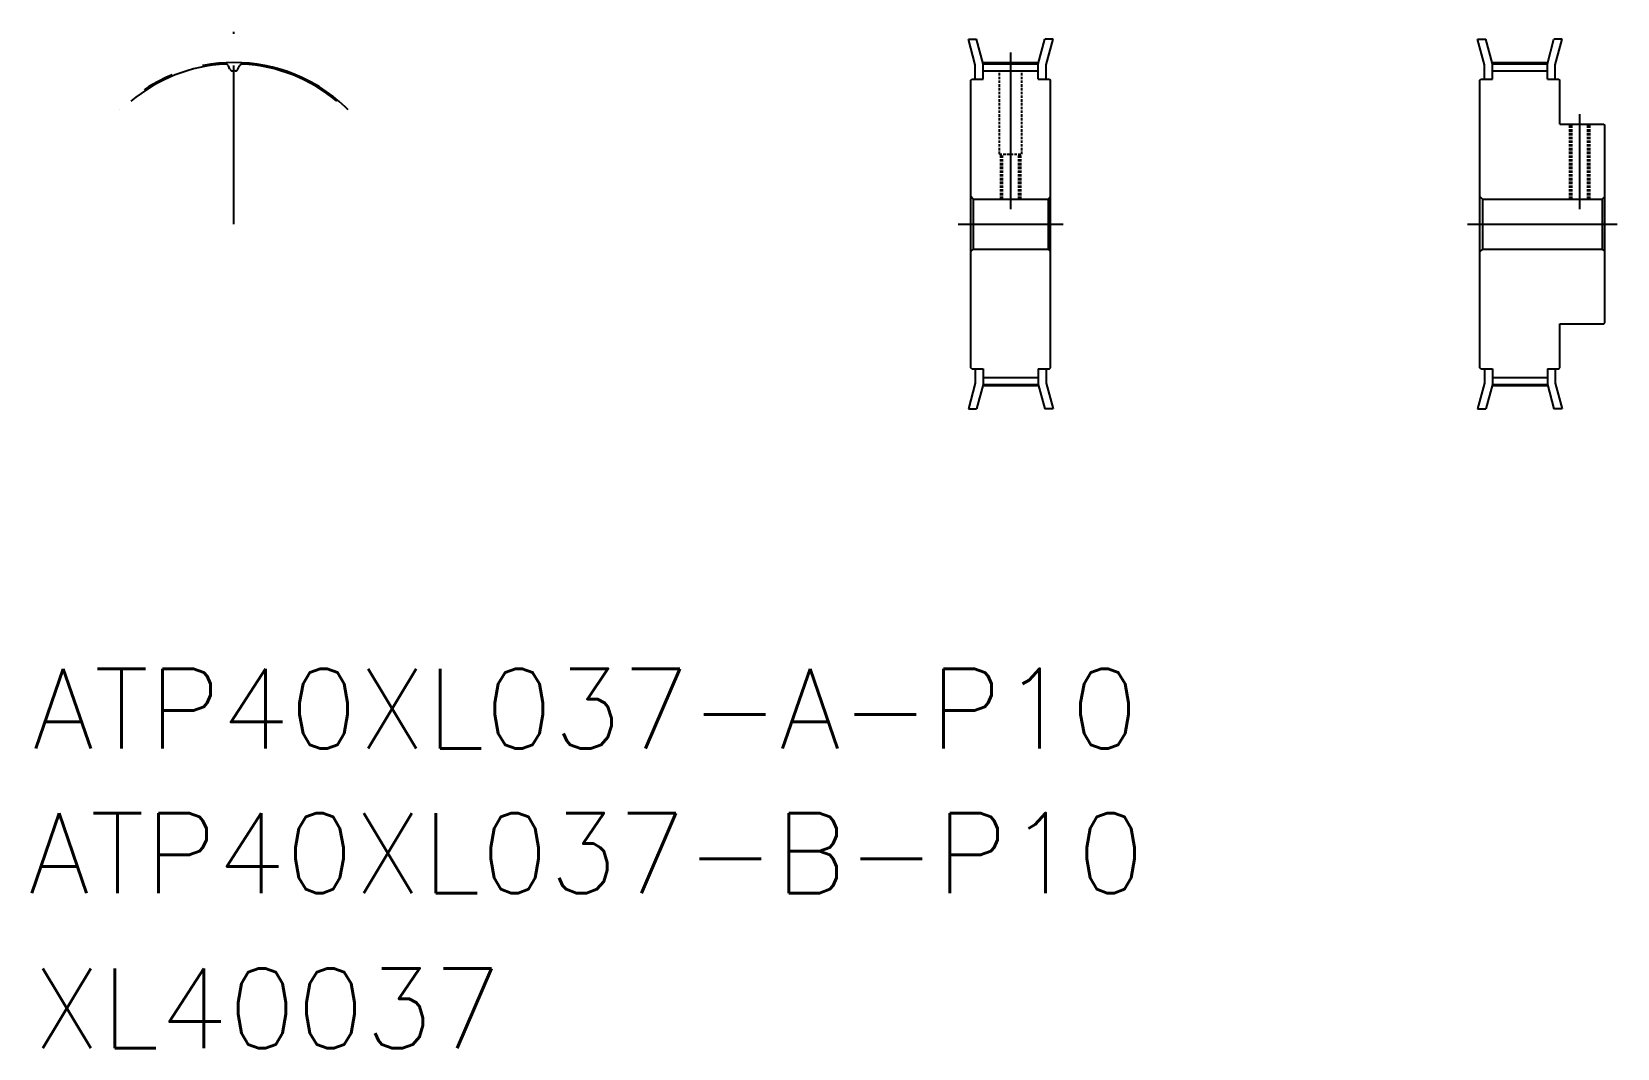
# Model space of a CAD drawing. Extents: x -89 to 229, y -16 to 187.
import ezdxf

# ---------------------------------------------------------------- set-up
doc = ezdxf.new("R2010")
doc.units = 0
doc.linetypes.add('CENTER', pattern=[50.8, 31.75, -6.35, 6.35, -6.35])
doc.linetypes.add('DASHED', pattern=[0.75, 0.5, -0.25])
doc.layers.get('0').update_dxf_attribs({"linetype": 'CONTINUOUS'})
doc.layers.add('CENTER', color=1, linetype='CENTER')
doc.styles.get("Standard").update_dxf_attribs({"font": 'txt', "bigfont": 'BIGFONT'})

msp = doc.modelspace()

# ---------------------------------------------------------------- linework, layer by layer
at = {"color": 7, "linetype": 'CONTINUOUS'}
for p, q in [((98.84, 185.7), (100.5, 185.7)), ((100.22, 180.57), (98.84, 185.7)), ((101.82, 180.78), (100.5, 185.7)), ((112.82, 180.78), (114.13, 185.7)), ((115.79, 185.7), (114.13, 185.7)), ((114.42, 180.57), (115.79, 185.7)), ((200.78, 185.7), (202.44, 185.7)), ((202.15, 180.57), (200.78, 185.7)), ((203.75, 180.78), (202.44, 185.7)), ((214.75, 180.78), (216.07, 185.7)), ((217.73, 185.7), (216.07, 185.7)), ((216.35, 180.57), (217.73, 185.7)), ((-48.98, 179.73), (-49.29, 180.38)), ((-47.38, 179.73), (-47.07, 180.38)), ((100.22, 177.7), (100.22, 180.57)), ((101.82, 180.78), (112.82, 180.78)), ((101.82, 177.7), (101.82, 180.78)), ((101.82, 179.38), (112.82, 179.38)), ((112.82, 177.7), (112.82, 180.78)), ((114.42, 177.7), (114.42, 180.57)), ((202.15, 177.7), (202.15, 180.57)), ((203.75, 180.78), (214.75, 180.78)), ((203.75, 177.7), (203.75, 180.78)), ((203.75, 179.38), (214.75, 179.38)), ((214.75, 177.7), (214.75, 180.78)), ((216.35, 177.7), (216.35, 180.57)), ((99.32, 177.5), (99.52, 177.7)), ((99.32, 119.9), (99.32, 177.5)), ((99.52, 177.7), (101.82, 177.7)), ((112.82, 177.7), (115.12, 177.7)), ((115.12, 177.7), (115.32, 177.5)), ((115.32, 119.9), (115.32, 177.5)), ((201.25, 177.5), (201.45, 177.7)), ((201.25, 119.9), (201.25, 177.5)), ((201.45, 177.7), (203.75, 177.7)), ((214.75, 177.7), (217.05, 177.7)), ((217.05, 177.7), (217.25, 177.5)), ((217.25, 168.7), (217.25, 177.5)), ((217.25, 168.7), (226.05, 168.7)), ((226.05, 168.7), (226.25, 168.5)), ((226.25, 128.9), (226.25, 168.5)), ((99.82, 153.7), (99.32, 154.2)), ((99.82, 153.7), (99.82, 143.7)), ((99.82, 153.7), (114.82, 153.7)), ((114.82, 153.7), (115.32, 154.2)), ((114.82, 153.7), (114.82, 143.7)), ((201.75, 153.7), (201.25, 154.2)), ((201.75, 153.7), (201.75, 143.7)), ((201.75, 153.7), (225.75, 153.7)), ((225.75, 153.7), (226.25, 154.2)), ((225.75, 153.7), (225.75, 143.7)), ((99.82, 143.7), (99.32, 143.2)), ((99.82, 143.7), (114.82, 143.7)), ((114.82, 143.7), (115.32, 143.2)), ((201.75, 143.7), (201.25, 143.2)), ((201.75, 143.7), (225.75, 143.7)), ((225.75, 143.7), (226.25, 143.2)), ((217.25, 119.9), (217.25, 128.7)), ((217.25, 128.7), (226.05, 128.7)), ((226.05, 128.7), (226.25, 128.9)), ((99.52, 119.7), (99.32, 119.9)), ((99.52, 119.7), (101.82, 119.7)), ((100.22, 119.7), (100.22, 116.82)), ((101.82, 119.7), (101.82, 116.61)), ((101.82, 118.01), (112.82, 118.01)), ((112.82, 119.7), (112.82, 116.61)), ((112.82, 119.7), (115.12, 119.7)), ((114.42, 119.7), (114.42, 116.82)), ((115.12, 119.7), (115.32, 119.9)), ((201.45, 119.7), (201.25, 119.9)), ((201.45, 119.7), (203.75, 119.7)), ((202.15, 119.7), (202.15, 116.82)), ((203.75, 119.7), (203.75, 116.61)), ((203.75, 118.01), (214.75, 118.01)), ((214.75, 119.7), (214.75, 116.61)), ((214.75, 119.7), (217.05, 119.7)), ((216.35, 119.7), (216.35, 116.82)), ((217.05, 119.7), (217.25, 119.9)), ((100.22, 116.82), (98.84, 111.7)), ((101.82, 116.61), (100.5, 111.7)), ((101.82, 116.61), (112.82, 116.61)), ((112.82, 116.61), (114.13, 111.7)), ((114.42, 116.82), (115.79, 111.7)), ((202.15, 116.82), (200.78, 111.7)), ((203.75, 116.61), (202.44, 111.7)), ((203.75, 116.61), (214.75, 116.61)), ((214.75, 116.61), (216.07, 111.7)), ((216.35, 116.82), (217.73, 111.7)), ((98.84, 111.7), (100.5, 111.7)), ((115.79, 111.7), (114.13, 111.7)), ((200.78, 111.7), (202.44, 111.7)), ((217.73, 111.7), (216.07, 111.7))]:
    msp.add_line(p, q, dxfattribs=at)
at = {"color": 3, "linetype": 'DASHED'}
for p, q in [((105.07, 162.7), (105.07, 179.38)), ((109.57, 162.7), (109.57, 179.38)), ((219.25, 153.7), (219.25, 168.7)), ((219.63, 153.7), (219.63, 168.7)), ((222.88, 153.7), (222.88, 168.7)), ((223.25, 153.7), (223.25, 168.7)), ((105.07, 162.7), (109.57, 162.7)), ((105.32, 153.7), (105.32, 162.7)), ((105.7, 153.7), (105.7, 162.7)), ((108.94, 153.7), (108.94, 162.7)), ((109.32, 153.7), (109.32, 162.7))]:
    msp.add_line(p, q, dxfattribs=at)
at = {"color": 7, "linetype": 'CONTINUOUS'}
for centre, radius, start, end in [((-48.18, 148.7), 32.09, 93.0216, 130), ((-49.84, 180.13), 0.61, 25, 93.0216), ((-48.43, 179.99), 0.61, 205, 270.4559), ((-48.18, 148.7), 30.69, 89.5441, 90.4559), ((-47.93, 179.99), 0.61, 269.5441, 335), ((-46.52, 180.13), 0.61, 86.9784, 155), ((-48.18, 148.7), 32.09, 50, 86.9784)]:
    msp.add_arc(centre, radius, start, end, dxfattribs=at)
at = {"layer": 'CENTER', "color": 1, "linetype": 'CENTER'}
for p, q in [((-48.18, 148.7), (-48.18, 187.22)), ((101.82, 181.04), (112.82, 181.04)), ((107.32, 151.7), (107.32, 183.04)), ((203.75, 181.04), (214.75, 181.04)), ((221.25, 151.7), (221.25, 170.7)), ((96.82, 148.7), (117.82, 148.7)), ((198.75, 148.7), (228.75, 148.7)), ((101.82, 116.36), (112.82, 116.36)), ((203.75, 116.36), (214.75, 116.36))]:
    msp.add_line(p, q, dxfattribs=at)
msp.add_arc((-48.18, 148.7), 32.34, 45, 135, dxfattribs=at)

# ---------------------------------------------------------------- texts
at = {"color": 7, "linetype": 'CONTINUOUS'}
for s, p in [('ATP40XL037-A-P10', (-88.51, 43.68)), ('ATP40XL037-B-P10', (-89.35, 14.76)), ('XL40037', (-88.51, -16.32))]:
    msp.add_text(s, height=16, dxfattribs=at).set_placement(p)

doc.saveas('drawing.dxf')
